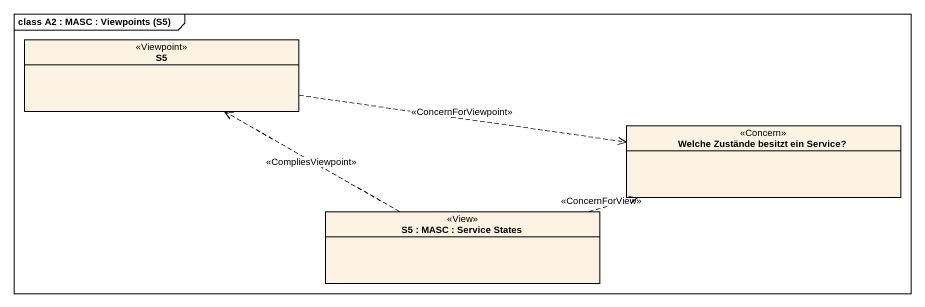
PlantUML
@startuml
mainframe class A2 : MASC : Viewpoints (S5)
hide circle
hide empty members
class S5 <<Viewpoint>>
class "Welche Zustände besitzt ein Service?" as Welche_Zustände_besitzt_ein <<Concern>>
class "S5 : MASC : Service States" as S5_MASC_Service_States <<View>>
S5 .right.> Welche_Zustände_besitzt_ein : <<ConcernForViewpoint>>
S5_MASC_Service_States .left.> S5 : <<CompliesViewpoint>>
S5_MASC_Service_States .right.> Welche_Zustände_besitzt_ein : <<ConcernForView>>
@enduml
